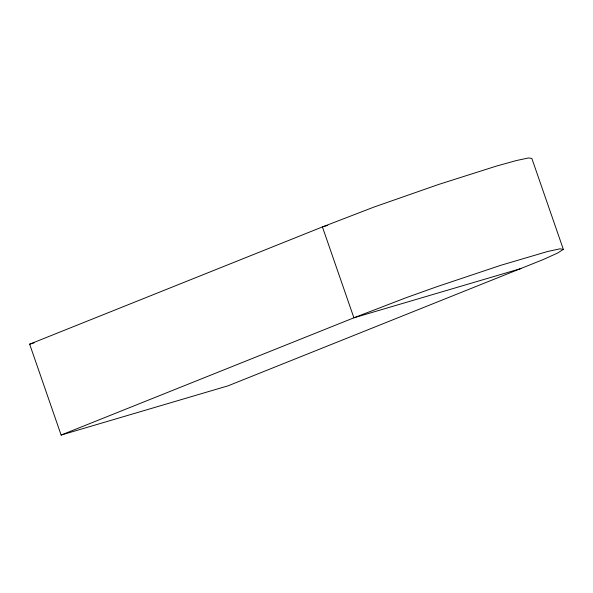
<?xml version="1.0" encoding="UTF-8"?>
<svg xmlns="http://www.w3.org/2000/svg" width="593" height="593" viewBox="0 0 593 593"><rect width="100%" height="100%" fill="white"/><g stroke="black" fill="none" stroke-linecap="round" stroke-linejoin="round"><path stroke-width="0.89" d="M563.35 249.379L557.539 253.085L543.01 259.645L228.142 385.798L61.123 435.054L29.65 344.177L322.422 226.926L374.183 206.994L438.709 184.43L496.059 166.203L516.258 160.577L528.526 157.946L531.877 158.501L563.35 249.379L559.992 248.823L547.732 251.462L500.981 265.249L437.545 286.478L405.656 297.879L353.895 317.804L61.123 435.054M327.759 225.355L322.422 226.926L353.895 317.804L520.921 268.547M29.65 344.177L34.09 342.865"/></g></svg>
